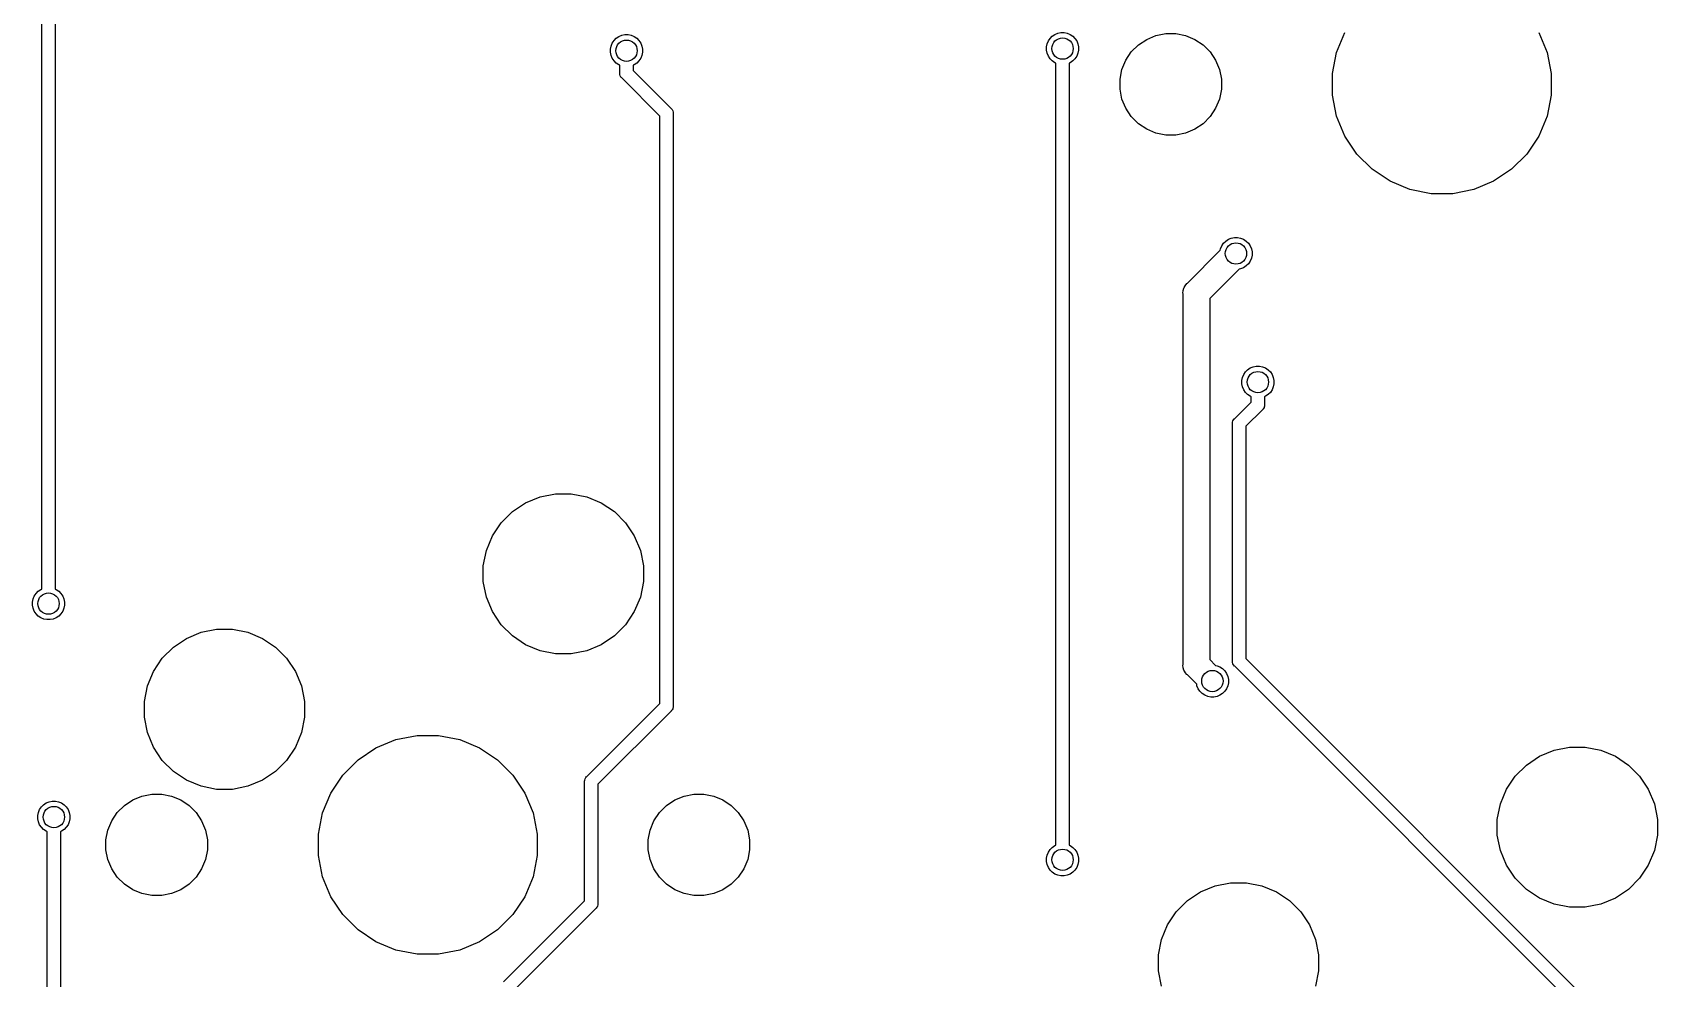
# Model space of a CAD drawing. Extents: x 0.5 to 11.1, y -4 to -0.9.
# Drawn here: x 9.103 to 10.301, y -2.068 to -1.37 of the extents above; entities that cross this region are included whole.
import ezdxf

# ---------------------------------------------------------------- set-up
doc = ezdxf.new("R2010")
doc.units = 0
doc.header["$MEASUREMENT"] = 0
doc.layers.add('BLACK', color=7, linetype='CONTINUOUS')

msp = doc.modelspace()

# ---------------------------------------------------------------- linework, layer by layer
at = {"layer": 'BLACK', "linetype": 'CONTINUOUS'}
for p, q in [((9.10955, -1.78079), (9.10955, -1.20386)), ((9.11939, -1.20386), (9.11939, -1.78079)), ((9.52949, -1.38022), (9.53038, -1.37807)), ((9.53038, -1.37807), (9.53167, -1.37613)), ((9.53167, -1.37613), (9.53332, -1.37449)), ((9.53332, -1.37449), (9.53525, -1.37319)), ((9.53525, -1.37319), (9.5374, -1.3723)), ((9.5374, -1.3723), (9.53968, -1.37185)), ((9.53968, -1.37185), (9.54201, -1.37185)), ((9.54201, -1.37185), (9.54429, -1.3723)), ((9.54429, -1.3723), (9.54644, -1.37319)), ((9.54644, -1.37319), (9.54838, -1.37449)), ((9.54838, -1.37449), (9.55002, -1.37613)), ((9.55002, -1.37613), (9.55131, -1.37807)), ((9.55131, -1.37807), (9.5522, -1.38022)), ((9.85114, -1.37864), (9.85203, -1.37649)), ((9.85203, -1.37649), (9.85333, -1.37456)), ((9.85333, -1.37456), (9.85497, -1.37291)), ((9.85497, -1.37291), (9.85691, -1.37162)), ((9.85691, -1.37162), (9.85905, -1.37073)), ((9.85905, -1.37073), (9.86134, -1.37028)), ((9.86134, -1.37028), (9.86366, -1.37028)), ((9.86366, -1.37028), (9.86595, -1.37073)), ((9.86595, -1.37073), (9.86809, -1.37162)), ((9.86809, -1.37162), (9.87003, -1.37291)), ((9.87003, -1.37291), (9.87167, -1.37456)), ((9.87167, -1.37456), (9.87297, -1.37649)), ((9.87297, -1.37649), (9.87386, -1.37864)), ((9.91846, -1.37941), (9.92459, -1.37532)), ((9.92459, -1.37532), (9.93139, -1.3725)), ((9.93139, -1.3725), (9.93862, -1.37106)), ((9.93862, -1.37106), (9.94599, -1.37106)), ((9.94599, -1.37106), (9.95321, -1.3725)), ((9.95321, -1.3725), (9.96002, -1.37532)), ((9.96002, -1.37532), (9.96615, -1.37941)), ((10.0647, -1.38492), (10.0708, -1.37023)), ((10.2138, -1.37023), (10.2199, -1.38492)), ((9.52904, -1.3825), (9.52949, -1.38022)), ((9.52904, -1.38482), (9.52904, -1.3825)), ((9.52949, -1.38711), (9.52904, -1.38482)), ((9.53038, -1.38926), (9.52949, -1.38711)), ((9.53167, -1.39119), (9.53038, -1.38926)), ((9.55131, -1.38926), (9.55002, -1.39119)), ((9.5522, -1.38711), (9.55131, -1.38926)), ((9.5522, -1.38022), (9.55266, -1.3825)), ((9.55266, -1.38482), (9.5522, -1.38711)), ((9.55266, -1.3825), (9.55266, -1.38482)), ((9.85069, -1.38092), (9.85114, -1.37864)), ((9.85069, -1.38325), (9.85069, -1.38092)), ((9.85114, -1.38553), (9.85069, -1.38325)), ((9.85203, -1.38768), (9.85114, -1.38553)), ((9.85333, -1.38962), (9.85203, -1.38768)), ((9.85497, -1.39126), (9.85333, -1.38962)), ((9.87167, -1.38962), (9.87003, -1.39126)), ((9.87297, -1.38768), (9.87167, -1.38962)), ((9.87386, -1.38553), (9.87297, -1.38768)), ((9.87386, -1.37864), (9.87431, -1.38092)), ((9.87431, -1.38325), (9.87386, -1.38553)), ((9.87431, -1.38092), (9.87431, -1.38325)), ((9.90916, -1.39075), (9.91325, -1.38462)), ((9.91325, -1.38462), (9.91846, -1.37941)), ((9.96615, -1.37941), (9.97135, -1.38462)), ((9.97135, -1.38462), (9.97545, -1.39075)), ((10.0616, -1.40052), (10.0647, -1.38492)), ((10.2199, -1.38492), (10.223, -1.40052)), ((9.53332, -1.39284), (9.53167, -1.39119)), ((9.53525, -1.39413), (9.53332, -1.39284)), ((9.53593, -1.39441), (9.53525, -1.39413)), ((9.5359, -1.40036), (9.53593, -1.40012)), ((9.536, -1.40133), (9.5359, -1.40036)), ((9.53593, -1.40012), (9.53593, -1.39441)), ((9.53628, -1.40226), (9.536, -1.40133)), ((9.53673, -1.40311), (9.53628, -1.40226)), ((9.54644, -1.39413), (9.54577, -1.39441)), ((9.54577, -1.39441), (9.54577, -1.39833)), ((9.54577, -1.39833), (9.57368, -1.42624)), ((9.54838, -1.39284), (9.54644, -1.39413)), ((9.55002, -1.39119), (9.54838, -1.39284)), ((9.85691, -1.39255), (9.85497, -1.39126)), ((9.85758, -1.39283), (9.85691, -1.39255)), ((9.85758, -1.96977), (9.85758, -1.39283)), ((9.86809, -1.39255), (9.86742, -1.39283)), ((9.86742, -1.39283), (9.86742, -1.96977)), ((9.87003, -1.39126), (9.86809, -1.39255)), ((9.9049, -1.40478), (9.90634, -1.39755)), ((9.90634, -1.39755), (9.90916, -1.39075)), ((9.97545, -1.39075), (9.97827, -1.39755)), ((9.97827, -1.39755), (9.9797, -1.40478)), ((10.0616, -1.41641), (10.0616, -1.40052)), ((10.223, -1.40052), (10.223, -1.41641)), ((9.53705, -1.4035), (9.53673, -1.40311)), ((9.53735, -1.40386), (9.53705, -1.4035)), ((9.53754, -1.40402), (9.53735, -1.40386)), ((9.56545, -1.43193), (9.53754, -1.40402)), ((9.9049, -1.41215), (9.9049, -1.40478)), ((9.90634, -1.41937), (9.9049, -1.41215)), ((9.9797, -1.41215), (9.97827, -1.41937)), ((9.9797, -1.40478), (9.9797, -1.41215)), ((9.57368, -1.42624), (9.57387, -1.4264)), ((9.57387, -1.4264), (9.57402, -1.42658)), ((9.90916, -1.42618), (9.90634, -1.41937)), ((9.91325, -1.43231), (9.90916, -1.42618)), ((9.97545, -1.42618), (9.97135, -1.43231)), ((9.97827, -1.41937), (9.97545, -1.42618)), ((10.0647, -1.43201), (10.0616, -1.41641)), ((10.223, -1.41641), (10.2199, -1.43201)), ((9.56545, -1.86509), (9.56545, -1.43193)), ((9.57402, -1.42658), (9.57402, -1.42658)), ((9.57402, -1.42658), (9.57449, -1.42714)), ((9.57449, -1.42714), (9.57494, -1.428)), ((9.57494, -1.428), (9.57522, -1.42893)), ((9.57522, -1.42893), (9.5753, -1.42965)), ((9.5753, -1.42965), (9.5753, -1.42965)), ((9.5753, -1.42965), (9.57532, -1.42989)), ((9.57532, -1.42989), (9.5753, -1.43013)), ((9.5753, -1.43013), (9.5753, -1.86688)), ((9.91846, -1.43752), (9.91325, -1.43231)), ((9.92459, -1.44161), (9.91846, -1.43752)), ((9.96615, -1.43752), (9.96002, -1.44161)), ((9.97135, -1.43231), (9.96615, -1.43752)), ((10.0708, -1.44669), (10.0647, -1.43201)), ((10.2199, -1.43201), (10.2138, -1.44669)), ((9.93139, -1.44443), (9.92459, -1.44161)), ((9.93862, -1.44587), (9.93139, -1.44443)), ((9.94599, -1.44587), (9.93862, -1.44587)), ((9.95321, -1.44443), (9.94599, -1.44587)), ((9.96002, -1.44161), (9.95321, -1.44443)), ((10.0796, -1.45991), (10.0708, -1.44669)), ((10.2138, -1.44669), (10.205, -1.45991)), ((10.0909, -1.47116), (10.0796, -1.45991)), ((10.205, -1.45991), (10.1938, -1.47116)), ((10.1041, -1.47999), (10.0909, -1.47116)), ((10.1938, -1.47116), (10.1805, -1.47999)), ((10.1188, -1.48607), (10.1041, -1.47999)), ((10.1344, -1.48917), (10.1188, -1.48607)), ((10.1658, -1.48607), (10.1503, -1.48917)), ((10.1805, -1.47999), (10.1658, -1.48607)), ((10.1503, -1.48917), (10.1344, -1.48917)), ((9.98486, -1.5228), (9.98701, -1.52191)), ((9.98701, -1.52191), (9.98929, -1.52146)), ((9.98929, -1.52146), (9.99162, -1.52146)), ((9.99162, -1.52146), (9.9939, -1.52191)), ((9.9939, -1.52191), (9.99605, -1.5228)), ((9.9546, -1.5552), (9.97888, -1.53092)), ((9.97888, -1.53092), (9.9791, -1.52982)), ((9.9791, -1.52982), (9.97999, -1.52767)), ((9.97999, -1.52767), (9.98128, -1.52574)), ((9.98128, -1.52574), (9.98292, -1.52409)), ((9.98292, -1.52409), (9.98486, -1.5228)), ((9.99605, -1.5228), (9.99798, -1.52409)), ((9.99798, -1.52409), (9.99963, -1.52574)), ((9.99963, -1.52574), (10.0009, -1.52767)), ((10.0009, -1.52767), (10.0018, -1.52982)), ((10.0018, -1.52982), (10.0023, -1.5321)), ((10.0023, -1.5321), (10.0023, -1.53443)), ((9.9928, -1.54484), (9.97106, -1.56658)), ((9.9939, -1.54462), (9.9928, -1.54484)), ((9.99605, -1.54373), (9.9939, -1.54462)), ((9.99798, -1.54244), (9.99605, -1.54373)), ((9.99963, -1.5408), (9.99798, -1.54244)), ((10.0009, -1.53886), (9.99963, -1.5408)), ((10.0018, -1.53671), (10.0009, -1.53886)), ((10.0023, -1.53443), (10.0018, -1.53671)), ((9.95208, -1.55872), (9.95228, -1.55835)), ((9.95228, -1.55835), (9.953, -1.55701)), ((9.953, -1.55701), (9.95423, -1.55551)), ((9.95423, -1.55551), (9.9546, -1.5552)), ((9.95133, -1.5625), (9.95152, -1.56057)), ((9.95138, -1.56298), (9.95133, -1.5625)), ((9.95138, -1.83639), (9.95138, -1.56298)), ((9.95152, -1.56057), (9.95208, -1.55872)), ((9.97106, -1.56658), (9.97106, -1.8328)), ((9.99907, -1.61898), (10.001, -1.61768)), ((10.001, -1.61768), (10.0031, -1.61679)), ((10.0031, -1.61679), (10.0054, -1.61634)), ((10.0054, -1.61634), (10.0078, -1.61634)), ((10.0078, -1.61634), (10.01, -1.61679)), ((10.01, -1.61679), (10.0122, -1.61768)), ((10.0122, -1.61768), (10.0141, -1.61898)), ((9.99478, -1.62699), (9.99524, -1.6247)), ((9.99478, -1.62931), (9.99478, -1.62699)), ((9.99524, -1.63159), (9.99478, -1.62931)), ((9.99524, -1.6247), (9.99613, -1.62256)), ((9.99613, -1.62256), (9.99742, -1.62062)), ((9.99742, -1.62062), (9.99907, -1.61898)), ((10.0141, -1.61898), (10.0158, -1.62062)), ((10.0158, -1.62062), (10.0171, -1.62256)), ((10.0171, -1.62256), (10.018, -1.6247)), ((10.018, -1.6247), (10.0184, -1.62699)), ((10.0184, -1.62931), (10.018, -1.63159)), ((10.0184, -1.62699), (10.0184, -1.62931)), ((9.99613, -1.63374), (9.99524, -1.63159)), ((9.99742, -1.63568), (9.99613, -1.63374)), ((9.99907, -1.63732), (9.99742, -1.63568)), ((10.001, -1.63862), (9.99907, -1.63732)), ((10.0017, -1.6389), (10.001, -1.63862)), ((10.0017, -1.64281), (10.0017, -1.6389)), ((10.0122, -1.63862), (10.0115, -1.6389)), ((10.0115, -1.6389), (10.0115, -1.64461)), ((10.0141, -1.63732), (10.0122, -1.63862)), ((10.0158, -1.63568), (10.0141, -1.63732)), ((10.0171, -1.63374), (10.0158, -1.63568)), ((10.018, -1.63159), (10.0171, -1.63374)), ((9.98951, -1.65498), (10.0017, -1.64281)), ((10.0099, -1.6485), (9.99774, -1.66067)), ((10.0101, -1.64835), (10.0099, -1.6485)), ((10.0104, -1.64801), (10.0101, -1.64835)), ((10.0107, -1.6476), (10.0104, -1.64801)), ((10.0112, -1.64675), (10.0107, -1.6476)), ((10.0114, -1.64582), (10.0112, -1.64651)), ((10.0112, -1.64651), (10.0112, -1.64675)), ((10.0115, -1.64509), (10.0114, -1.64582)), ((10.0115, -1.64461), (10.0115, -1.64485)), ((10.0115, -1.64485), (10.0115, -1.64509)), ((10.0115, -1.64509), (10.0115, -1.64509)), ((9.98787, -1.65863), (9.98796, -1.65767)), ((9.98789, -1.65887), (9.98787, -1.65863)), ((9.98789, -1.83381), (9.98789, -1.65887)), ((9.98796, -1.65767), (9.98825, -1.65674)), ((9.98825, -1.65674), (9.9887, -1.65589)), ((9.9887, -1.65589), (9.98916, -1.65532)), ((9.98916, -1.65532), (9.98932, -1.65514)), ((9.98916, -1.65532), (9.98916, -1.65532)), ((9.98932, -1.65514), (9.98951, -1.65498)), ((9.99774, -1.66067), (9.99774, -1.83202)), ((9.4663, -1.71715), (9.47705, -1.7127)), ((9.47705, -1.7127), (9.48846, -1.71043)), ((9.48846, -1.71043), (9.50009, -1.71043)), ((9.50009, -1.71043), (9.5115, -1.7127)), ((9.5115, -1.7127), (9.52224, -1.71715)), ((9.4484, -1.73184), (9.45663, -1.72362)), ((9.45663, -1.72362), (9.4663, -1.71715)), ((9.52224, -1.71715), (9.53192, -1.72362)), ((9.53192, -1.72362), (9.54014, -1.73184)), ((9.44194, -1.74152), (9.4484, -1.73184)), ((9.54014, -1.73184), (9.54661, -1.74152)), ((9.43749, -1.75226), (9.44194, -1.74152)), ((9.54661, -1.74152), (9.55106, -1.75226)), ((9.43522, -1.76367), (9.43749, -1.75226)), ((9.55106, -1.75226), (9.55333, -1.76367)), ((9.43522, -1.7753), (9.43522, -1.76367)), ((9.55333, -1.76367), (9.55333, -1.7753)), ((9.10311, -1.78809), (9.104, -1.78594)), ((9.104, -1.78594), (9.10529, -1.78401)), ((9.10529, -1.78401), (9.10694, -1.78236)), ((9.10694, -1.78236), (9.10887, -1.78107)), ((9.10887, -1.78107), (9.10955, -1.78079)), ((9.11939, -1.78079), (9.12006, -1.78107)), ((9.12006, -1.78107), (9.122, -1.78236)), ((9.122, -1.78236), (9.12364, -1.78401)), ((9.12364, -1.78401), (9.12494, -1.78594)), ((9.12494, -1.78594), (9.12583, -1.78809)), ((9.43749, -1.78671), (9.43522, -1.7753)), ((9.55333, -1.7753), (9.55106, -1.78671)), ((9.10266, -1.79037), (9.10311, -1.78809)), ((9.10266, -1.7927), (9.10266, -1.79037)), ((9.10311, -1.79498), (9.10266, -1.7927)), ((9.104, -1.79713), (9.10311, -1.79498)), ((9.10529, -1.79906), (9.104, -1.79713)), ((9.12494, -1.79713), (9.12364, -1.79906)), ((9.12583, -1.79498), (9.12494, -1.79713)), ((9.12583, -1.78809), (9.12628, -1.79037)), ((9.12628, -1.7927), (9.12583, -1.79498)), ((9.12628, -1.79037), (9.12628, -1.7927)), ((9.44194, -1.79746), (9.43749, -1.78671)), ((9.4484, -1.80713), (9.44194, -1.79746)), ((9.54661, -1.79746), (9.54014, -1.80713)), ((9.55106, -1.78671), (9.54661, -1.79746)), ((9.10694, -1.80071), (9.10529, -1.79906)), ((9.10887, -1.802), (9.10694, -1.80071)), ((9.11102, -1.80289), (9.10887, -1.802)), ((9.11331, -1.80335), (9.11102, -1.80289)), ((9.11563, -1.80335), (9.11331, -1.80335)), ((9.11791, -1.80289), (9.11563, -1.80335)), ((9.12006, -1.802), (9.11791, -1.80289)), ((9.122, -1.80071), (9.12006, -1.802)), ((9.12364, -1.79906), (9.122, -1.80071)), ((9.45663, -1.81536), (9.4484, -1.80713)), ((9.54014, -1.80713), (9.53192, -1.81536)), ((9.20663, -1.82362), (9.2163, -1.81715)), ((9.2163, -1.81715), (9.22705, -1.8127)), ((9.22705, -1.8127), (9.23846, -1.81043)), ((9.23846, -1.81043), (9.25009, -1.81043)), ((9.25009, -1.81043), (9.2615, -1.8127)), ((9.2615, -1.8127), (9.27224, -1.81715)), ((9.27224, -1.81715), (9.28192, -1.82362)), ((9.4663, -1.82182), (9.45663, -1.81536)), ((9.47705, -1.82627), (9.4663, -1.82182)), ((9.52224, -1.82182), (9.5115, -1.82627)), ((9.53192, -1.81536), (9.52224, -1.82182)), ((9.19194, -1.84152), (9.1984, -1.83184)), ((9.1984, -1.83184), (9.20663, -1.82362)), ((9.28192, -1.82362), (9.29014, -1.83184)), ((9.29014, -1.83184), (9.29661, -1.84152)), ((9.48846, -1.82854), (9.47705, -1.82627)), ((9.50009, -1.82854), (9.48846, -1.82854)), ((9.5115, -1.82627), (9.50009, -1.82854)), ((9.97106, -1.8328), (9.97537, -1.83711)), ((9.98787, -1.83406), (9.98789, -1.83381)), ((9.98789, -1.8343), (9.98787, -1.83406)), ((9.99774, -1.83202), (10.291, -2.12529)), ((9.18749, -1.85226), (9.19194, -1.84152)), ((9.29661, -1.84152), (9.30106, -1.85226)), ((9.95133, -1.83688), (9.95138, -1.83639)), ((9.95152, -1.83881), (9.95133, -1.83688)), ((9.95208, -1.84066), (9.95152, -1.83881)), ((9.95289, -1.84217), (9.95208, -1.84066)), ((9.953, -1.84237), (9.95289, -1.84217)), ((9.95423, -1.84387), (9.953, -1.84237)), ((9.9546, -1.84418), (9.95423, -1.84387)), ((9.96145, -1.85103), (9.9546, -1.84418)), ((9.97537, -1.83711), (9.97648, -1.83733)), ((9.97648, -1.83733), (9.97863, -1.83822)), ((9.97863, -1.83822), (9.98056, -1.83951)), ((9.98056, -1.83951), (9.98221, -1.84116)), ((9.98221, -1.84116), (9.9835, -1.84309)), ((9.9835, -1.84309), (9.98439, -1.84524)), ((9.98439, -1.84524), (9.98484, -1.84752)), ((9.98796, -1.83502), (9.98789, -1.8343)), ((9.98789, -1.8343), (9.98789, -1.8343)), ((9.98825, -1.83595), (9.98796, -1.83502)), ((9.9887, -1.8368), (9.98825, -1.83595)), ((9.98932, -1.83755), (9.9887, -1.8368)), ((9.98951, -1.83771), (9.98932, -1.83755)), ((10.2828, -2.13098), (9.98951, -1.83771)), ((9.18522, -1.86367), (9.18749, -1.85226)), ((9.30106, -1.85226), (9.30333, -1.86367)), ((9.96167, -1.85213), (9.96145, -1.85103)), ((9.96256, -1.85428), (9.96167, -1.85213)), ((9.96386, -1.85622), (9.96256, -1.85428)), ((9.9655, -1.85786), (9.96386, -1.85622)), ((9.96744, -1.85915), (9.9655, -1.85786)), ((9.98056, -1.85786), (9.97863, -1.85915)), ((9.98221, -1.85622), (9.98056, -1.85786)), ((9.9835, -1.85428), (9.98221, -1.85622)), ((9.98439, -1.85213), (9.9835, -1.85428)), ((9.98484, -1.84985), (9.98439, -1.85213)), ((9.98484, -1.84752), (9.98484, -1.84985)), ((9.18522, -1.8753), (9.18522, -1.86367)), ((9.30333, -1.86367), (9.30333, -1.8753)), ((9.51155, -1.91899), (9.56545, -1.86509)), ((9.57449, -1.86987), (9.57402, -1.87044)), ((9.57494, -1.86902), (9.57449, -1.86987)), ((9.57503, -1.86874), (9.57494, -1.86902)), ((9.57522, -1.86809), (9.57503, -1.86874)), ((9.5753, -1.86737), (9.57522, -1.86809)), ((9.5753, -1.86688), (9.57532, -1.86713)), ((9.57532, -1.86713), (9.5753, -1.86737)), ((9.5753, -1.86737), (9.5753, -1.86737)), ((9.96959, -1.86004), (9.96744, -1.85915)), ((9.97187, -1.8605), (9.96959, -1.86004)), ((9.97419, -1.8605), (9.97187, -1.8605)), ((9.97648, -1.86004), (9.97419, -1.8605)), ((9.97863, -1.85915), (9.97648, -1.86004)), ((9.18749, -1.88671), (9.18522, -1.8753)), ((9.30333, -1.8753), (9.30106, -1.88671)), ((9.57368, -1.87078), (9.51978, -1.92468)), ((9.57387, -1.87062), (9.57368, -1.87078)), ((9.57402, -1.87044), (9.57387, -1.87062)), ((9.57402, -1.87044), (9.57402, -1.87044)), ((9.19194, -1.89746), (9.18749, -1.88671)), ((9.30106, -1.88671), (9.29661, -1.89746)), ((9.35604, -1.89797), (9.37073, -1.89188)), ((9.37073, -1.89188), (9.38632, -1.88878)), ((9.38632, -1.88878), (9.40222, -1.88878)), ((9.40222, -1.88878), (9.41781, -1.89188)), ((9.41781, -1.89188), (9.4325, -1.89797)), ((9.1984, -1.90713), (9.19194, -1.89746)), ((9.29661, -1.89746), (9.29014, -1.90713)), ((9.34282, -1.9068), (9.35604, -1.89797)), ((9.4325, -1.89797), (9.44572, -1.9068)), ((10.2047, -1.91062), (10.2143, -1.90416)), ((10.2143, -1.90416), (10.2251, -1.89971)), ((10.2251, -1.89971), (10.2365, -1.89744)), ((10.2365, -1.89744), (10.2481, -1.89744)), ((10.2481, -1.89744), (10.2595, -1.89971)), ((10.2595, -1.89971), (10.2703, -1.90416)), ((10.2703, -1.90416), (10.2799, -1.91062)), ((9.20663, -1.91536), (9.1984, -1.90713)), ((9.2163, -1.92182), (9.20663, -1.91536)), ((9.28192, -1.91536), (9.27224, -1.92182)), ((9.29014, -1.90713), (9.28192, -1.91536)), ((9.33158, -1.91804), (9.34282, -1.9068)), ((9.44572, -1.9068), (9.45696, -1.91804)), ((10.1964, -1.91885), (10.2047, -1.91062)), ((10.2799, -1.91062), (10.2882, -1.91885)), ((9.22705, -1.92627), (9.2163, -1.92182)), ((9.23846, -1.92854), (9.22705, -1.92627)), ((9.25009, -1.92854), (9.23846, -1.92854)), ((9.2615, -1.92627), (9.25009, -1.92854)), ((9.27224, -1.92182), (9.2615, -1.92627)), ((9.32275, -1.93126), (9.33158, -1.91804)), ((9.45696, -1.91804), (9.46579, -1.93126)), ((9.50992, -1.92264), (9.50994, -1.9224)), ((9.50994, -1.92288), (9.50992, -1.92264)), ((9.50994, -1.9224), (9.51001, -1.92167)), ((9.50994, -1.9224), (9.50994, -1.9224)), ((9.50994, -2.01076), (9.50994, -1.92288)), ((9.51001, -1.92167), (9.51029, -1.92075)), ((9.51029, -1.92075), (9.51075, -1.91989)), ((9.51075, -1.91989), (9.51137, -1.91914)), ((9.51137, -1.91914), (9.51155, -1.91899)), ((9.51978, -1.92468), (9.51978, -2.01255)), ((10.1855, -1.93927), (10.19, -1.92852)), ((10.19, -1.92852), (10.1964, -1.91885)), ((10.2882, -1.91885), (10.2946, -1.92852)), ((10.2946, -1.92852), (10.2991, -1.93927)), ((9.10794, -1.94342), (9.10923, -1.94149)), ((9.10923, -1.94149), (9.11088, -1.93984)), ((9.11088, -1.93984), (9.11281, -1.93855)), ((9.11281, -1.93855), (9.11496, -1.93766)), ((9.11496, -1.93766), (9.11724, -1.9372)), ((9.11724, -1.9372), (9.11957, -1.9372)), ((9.11957, -1.9372), (9.12185, -1.93766)), ((9.12185, -1.93766), (9.124, -1.93855)), ((9.124, -1.93855), (9.12593, -1.93984)), ((9.12593, -1.93984), (9.12758, -1.94149)), ((9.12758, -1.94149), (9.12887, -1.94342)), ((9.16522, -1.94565), (9.17043, -1.94044)), ((9.17043, -1.94044), (9.17656, -1.93634)), ((9.17656, -1.93634), (9.18336, -1.93352)), ((9.18336, -1.93352), (9.19059, -1.93209)), ((9.19059, -1.93209), (9.19796, -1.93209)), ((9.19796, -1.93209), (9.20518, -1.93352)), ((9.20518, -1.93352), (9.21199, -1.93634)), ((9.21199, -1.93634), (9.21811, -1.94044)), ((9.21811, -1.94044), (9.22332, -1.94565)), ((9.31666, -1.94595), (9.32275, -1.93126)), ((9.46579, -1.93126), (9.47188, -1.94595)), ((9.56522, -1.94565), (9.57043, -1.94044)), ((9.57043, -1.94044), (9.57656, -1.93634)), ((9.57656, -1.93634), (9.58336, -1.93352)), ((9.58336, -1.93352), (9.59059, -1.93209)), ((9.59059, -1.93209), (9.59796, -1.93209)), ((9.59796, -1.93209), (9.60518, -1.93352)), ((9.60518, -1.93352), (9.61199, -1.93634)), ((9.61199, -1.93634), (9.61811, -1.94044)), ((9.61811, -1.94044), (9.62332, -1.94565)), ((10.1832, -1.95068), (10.1855, -1.93927)), ((10.2991, -1.93927), (10.3014, -1.95068)), ((9.10659, -1.94785), (9.10705, -1.94557)), ((9.10659, -1.95018), (9.10659, -1.94785)), ((9.10705, -1.95246), (9.10659, -1.95018)), ((9.10705, -1.94557), (9.10794, -1.94342)), ((9.10794, -1.95461), (9.10705, -1.95246)), ((9.12887, -1.94342), (9.12976, -1.94557)), ((9.12976, -1.95246), (9.12887, -1.95461)), ((9.12976, -1.94557), (9.13022, -1.94785)), ((9.13022, -1.95018), (9.12976, -1.95246)), ((9.13022, -1.94785), (9.13022, -1.95018)), ((9.15831, -1.95858), (9.16113, -1.95177)), ((9.16113, -1.95177), (9.16522, -1.94565)), ((9.22332, -1.94565), (9.22742, -1.95177)), ((9.22742, -1.95177), (9.23024, -1.95858)), ((9.31356, -1.96154), (9.31666, -1.94595)), ((9.47188, -1.94595), (9.47498, -1.96154)), ((9.55831, -1.95858), (9.56113, -1.95177)), ((9.56113, -1.95177), (9.56522, -1.94565)), ((9.62332, -1.94565), (9.62742, -1.95177)), ((9.62742, -1.95177), (9.63024, -1.95858)), ((10.1832, -1.96231), (10.1832, -1.95068)), ((10.3014, -1.95068), (10.3014, -1.96231)), ((9.10923, -1.95654), (9.10794, -1.95461)), ((9.11088, -1.95819), (9.10923, -1.95654)), ((9.11281, -1.95948), (9.11088, -1.95819)), ((9.11348, -1.95976), (9.11281, -1.95948)), ((9.11348, -2.29702), (9.11348, -1.95976)), ((9.124, -1.95948), (9.12333, -1.95976)), ((9.12333, -1.95976), (9.12333, -2.31811)), ((9.12593, -1.95819), (9.124, -1.95948)), ((9.12758, -1.95654), (9.12593, -1.95819)), ((9.12887, -1.95461), (9.12758, -1.95654)), ((9.15687, -1.9658), (9.15831, -1.95858)), ((9.15687, -1.97317), (9.15687, -1.9658)), ((9.23024, -1.95858), (9.23167, -1.9658)), ((9.23167, -1.9658), (9.23167, -1.97317)), ((9.31356, -1.97744), (9.31356, -1.96154)), ((9.47498, -1.96154), (9.47498, -1.97744)), ((9.55687, -1.9658), (9.55831, -1.95858)), ((9.55687, -1.97317), (9.55687, -1.9658)), ((9.63024, -1.95858), (9.63167, -1.9658)), ((9.63167, -1.9658), (9.63167, -1.97317)), ((10.1855, -1.97372), (10.1832, -1.96231)), ((10.3014, -1.96231), (10.2991, -1.97372)), ((9.15831, -1.9804), (9.15687, -1.97317)), ((9.23167, -1.97317), (9.23024, -1.9804)), ((9.31666, -1.99303), (9.31356, -1.97744)), ((9.47498, -1.97744), (9.47188, -1.99303)), ((9.55831, -1.9804), (9.55687, -1.97317)), ((9.63167, -1.97317), (9.63024, -1.9804)), ((9.85069, -1.97935), (9.85114, -1.97707)), ((9.85114, -1.97707), (9.85203, -1.97492)), ((9.85203, -1.97492), (9.85333, -1.97298)), ((9.85333, -1.97298), (9.85497, -1.97134)), ((9.85497, -1.97134), (9.85691, -1.97005)), ((9.85691, -1.97005), (9.85758, -1.96977)), ((9.86742, -1.96977), (9.86809, -1.97005)), ((9.86809, -1.97005), (9.87003, -1.97134)), ((9.87003, -1.97134), (9.87167, -1.97298)), ((9.87167, -1.97298), (9.87297, -1.97492)), ((9.87297, -1.97492), (9.87386, -1.97707)), ((9.87386, -1.97707), (9.87431, -1.97935)), ((10.19, -1.98447), (10.1855, -1.97372)), ((10.2991, -1.97372), (10.2946, -1.98447)), ((9.16113, -1.9872), (9.15831, -1.9804)), ((9.16522, -1.99333), (9.16113, -1.9872)), ((9.22742, -1.9872), (9.22332, -1.99333)), ((9.23024, -1.9804), (9.22742, -1.9872)), ((9.56113, -1.9872), (9.55831, -1.9804)), ((9.56522, -1.99333), (9.56113, -1.9872)), ((9.62742, -1.9872), (9.62332, -1.99333)), ((9.63024, -1.9804), (9.62742, -1.9872)), ((9.85069, -1.98168), (9.85069, -1.97935)), ((9.85114, -1.98396), (9.85069, -1.98168)), ((9.85203, -1.98611), (9.85114, -1.98396)), ((9.85333, -1.98804), (9.85203, -1.98611)), ((9.85497, -1.98969), (9.85333, -1.98804)), ((9.85691, -1.99098), (9.85497, -1.98969)), ((9.87003, -1.98969), (9.86809, -1.99098)), ((9.87167, -1.98804), (9.87003, -1.98969)), ((9.87297, -1.98611), (9.87167, -1.98804)), ((9.87386, -1.98396), (9.87297, -1.98611)), ((9.87431, -1.98168), (9.87386, -1.98396)), ((9.87431, -1.97935), (9.87431, -1.98168)), ((10.1964, -1.99414), (10.19, -1.98447)), ((10.2946, -1.98447), (10.2882, -1.99414)), ((9.17043, -1.99854), (9.16522, -1.99333)), ((9.17656, -2.00263), (9.17043, -1.99854)), ((9.21811, -1.99854), (9.21199, -2.00263)), ((9.22332, -1.99333), (9.21811, -1.99854)), ((9.32275, -2.00772), (9.31666, -1.99303)), ((9.47188, -1.99303), (9.46579, -2.00772)), ((9.57043, -1.99854), (9.56522, -1.99333)), ((9.57656, -2.00263), (9.57043, -1.99854)), ((9.61811, -1.99854), (9.61199, -2.00263)), ((9.62332, -1.99333), (9.61811, -1.99854)), ((9.85905, -1.99187), (9.85691, -1.99098)), ((9.86134, -1.99232), (9.85905, -1.99187)), ((9.86366, -1.99232), (9.86134, -1.99232)), ((9.86595, -1.99187), (9.86366, -1.99232)), ((9.86809, -1.99098), (9.86595, -1.99187)), ((9.96433, -2.00416), (9.97508, -1.99971)), ((9.97508, -1.99971), (9.98649, -1.99744)), ((9.98649, -1.99744), (9.99812, -1.99744)), ((9.99812, -1.99744), (10.0095, -1.99971)), ((10.0095, -1.99971), (10.0203, -2.00416)), ((10.2047, -2.00237), (10.1964, -1.99414)), ((10.2882, -1.99414), (10.2799, -2.00237)), ((9.18336, -2.00545), (9.17656, -2.00263)), ((9.19059, -2.00689), (9.18336, -2.00545)), ((9.19796, -2.00689), (9.19059, -2.00689)), ((9.20518, -2.00545), (9.19796, -2.00689)), ((9.21199, -2.00263), (9.20518, -2.00545)), ((9.33158, -2.02094), (9.32275, -2.00772)), ((9.45023, -2.07047), (9.50994, -2.01076)), ((9.46579, -2.00772), (9.45696, -2.02094)), ((9.51971, -2.01376), (9.51943, -2.01469)), ((9.51978, -2.01304), (9.51971, -2.01376)), ((9.51978, -2.01255), (9.51981, -2.0128)), ((9.51981, -2.0128), (9.51978, -2.01304)), ((9.51978, -2.01304), (9.51978, -2.01304)), ((9.58336, -2.00545), (9.57656, -2.00263)), ((9.59059, -2.00689), (9.58336, -2.00545)), ((9.59796, -2.00689), (9.59059, -2.00689)), ((9.60518, -2.00545), (9.59796, -2.00689)), ((9.61199, -2.00263), (9.60518, -2.00545)), ((9.94643, -2.01885), (9.95466, -2.01062)), ((9.95466, -2.01062), (9.96433, -2.00416)), ((10.0203, -2.00416), (10.0299, -2.01062)), ((10.0299, -2.01062), (10.0382, -2.01885)), ((10.2143, -2.00883), (10.2047, -2.00237)), ((10.2251, -2.01328), (10.2143, -2.00883)), ((10.2365, -2.01555), (10.2251, -2.01328)), ((10.2595, -2.01328), (10.2481, -2.01555)), ((10.2703, -2.00883), (10.2595, -2.01328)), ((10.2799, -2.00237), (10.2703, -2.00883)), ((9.34282, -2.03218), (9.33158, -2.02094)), ((9.45696, -2.02094), (9.44572, -2.03218)), ((9.51817, -2.01645), (9.45591, -2.0787)), ((9.51836, -2.01629), (9.51817, -2.01645)), ((9.51851, -2.0161), (9.51836, -2.01629)), ((9.51897, -2.01554), (9.51851, -2.0161)), ((9.51851, -2.0161), (9.51851, -2.0161)), ((9.51909, -2.01532), (9.51897, -2.01554)), ((9.51943, -2.01469), (9.51909, -2.01532)), ((9.93997, -2.02852), (9.94643, -2.01885)), ((10.0382, -2.01885), (10.0446, -2.02852)), ((10.2481, -2.01555), (10.2365, -2.01555)), ((9.35604, -2.04101), (9.34282, -2.03218)), ((9.44572, -2.03218), (9.4325, -2.04101)), ((9.93552, -2.03927), (9.93997, -2.02852)), ((10.0446, -2.02852), (10.0491, -2.03927)), ((9.37073, -2.0471), (9.35604, -2.04101)), ((9.38632, -2.0502), (9.37073, -2.0471)), ((9.41781, -2.0471), (9.40222, -2.0502)), ((9.4325, -2.04101), (9.41781, -2.0471)), ((9.93325, -2.05068), (9.93552, -2.03927)), ((10.0491, -2.03927), (10.0514, -2.05068)), ((9.40222, -2.0502), (9.38632, -2.0502)), ((9.93325, -2.06231), (9.93325, -2.05068)), ((10.0514, -2.05068), (10.0514, -2.06231)), ((9.93552, -2.07372), (9.93325, -2.06231)), ((10.0514, -2.06231), (10.0491, -2.07372))]:
    msp.add_line(p, q, dxfattribs=at)
at = {"layer": 'BLACK'}
for centre in [(9.54085, -1.38366), (9.8625, -1.38209), (9.99045, -1.53327), (10.0066, -1.62815), (9.11447, -1.79154), (9.97303, -1.84869), (9.11841, -1.94902), (9.8625, -1.98051)]:
    msp.add_circle(centre, 0.007874, dxfattribs=at)

doc.saveas('drawing.dxf')
